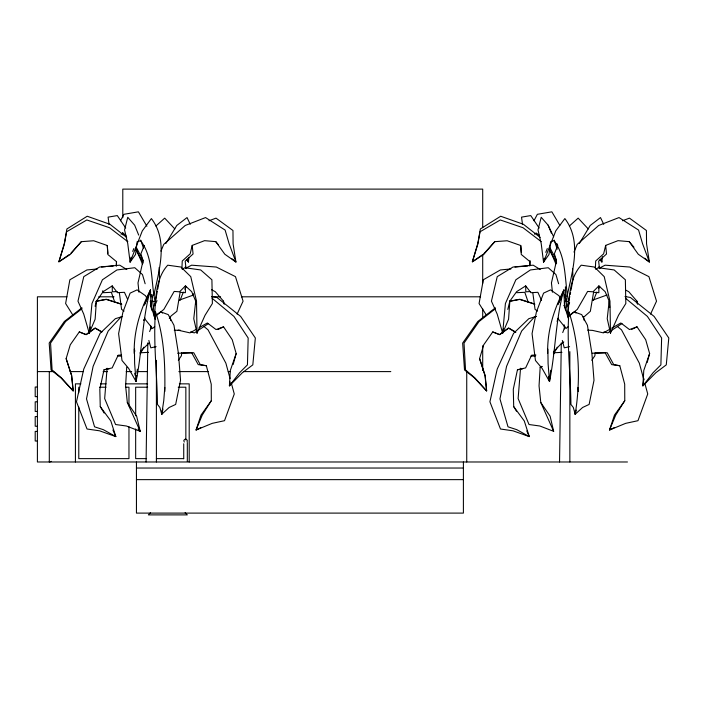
<?xml version="1.0" encoding="UTF-8"?>
<svg xmlns="http://www.w3.org/2000/svg" width="704" height="704" viewBox="0 0 704 704"><rect width="100%" height="100%" fill="white"/><g stroke="black" fill="none" stroke-linecap="round" stroke-linejoin="round"><path stroke-width="1.06" d="M195.985 304.339L195.712 301.145L191.69 291.667L185.407 285.894L185.398 292.688L180.118 292.31L176.898 311.3L171.186 315.867L169.286 318.296M609.726 307.534L609.162 301.145L605.141 291.667L598.866 285.894L598.849 292.688L593.578 292.31L590.357 311.3L583.378 317.486M164.824 391.521C165.15 364.76 164.446 337.348 155.47 311.854C153.155 342.47 157.124 373.648 157.467 404.439L159.861 407.466L161.735 414.251L169.162 407.466L175.666 404.439L180.541 380.318L178.455 353.593L173.967 325.266L168.247 314.618L160.697 311.854L156.288 314.97M151.298 301.294L151.07 308.009M564.705 305.862L564.758 301.294M146.08 461.982L147.822 342.883M559.539 461.982L561.282 342.883M197.067 331.012L197.023 333.142L205.014 315.339L212.379 303.521L211.904 279.778L200.702 269.958L184.835 267.722L182.195 269.298M610.518 331.012L610.482 333.142L618.473 315.339L625.83 303.521L625.363 279.778L614.161 269.958L598.286 267.722L595.646 269.298M195.712 301.145L193.767 318.727L197.023 333.142L196.513 301.171L190.758 276.646L180.963 267.036L167.746 265.188C155.408 278.511 155.602 299.79 154.554 317.02L163.865 309.373L174.17 291.43L179.555 291.817L185.407 285.894M609.162 301.145L607.226 318.727L610.482 333.142L609.972 301.171L604.217 276.646L594.422 267.036L581.205 265.188C568.858 278.511 569.052 299.79 568.014 317.02L577.315 309.373L587.62 291.43L593.006 291.817L598.866 285.894M134.226 353.408C133.637 330.986 140.395 309.584 150.48 289.872L151.017 305.791L155.223 319.44M547.677 353.408C547.087 330.986 553.846 309.584 563.939 289.872L564.467 305.791L568.357 318.393M181.922 268.4L182.248 261.008L190.168 253.836L192.21 245.406L204.565 240.662L215.767 241.639L218.46 244.807M595.382 268.4L595.698 261.008L603.627 253.836L605.669 245.406L618.015 240.662L629.218 241.639L633.943 247.192M116.336 265.945L116.538 261.659M530.042 260.586L529.795 265.945L529.936 261.624L521.277 254.47L520.749 245.52L507.153 240.75L494.78 241.674L483.736 253.871M116.266 265.954L116.477 261.624L107.818 254.47L107.29 245.52L93.694 240.75L81.321 241.674L71.016 253.062M150.603 305.835L150.489 300.643M126.72 367.171L125.594 385.862L127.327 402.494L140.21 431.332L126.403 426.008L115.588 424.521L104.667 398.57L107.087 368.227M541.886 366.353L540.179 367.171L539.044 385.862L540.786 402.494L553.661 431.332L539.862 426.008L529.038 424.521L518.118 398.57L520.546 368.227M127.618 299.306L124.432 292.31L117.471 292.688L112.226 285.894L103.171 291.667L96.395 301.145L95.119 319.255L89.223 333.142L83.75 314.134L77.977 301.171L83.776 276.646L99.546 267.036L119.733 265.188L126.799 269.544M541.526 300.309L537.891 292.31L530.93 292.688L525.686 285.894L516.63 291.667L509.846 301.145L508.57 319.255L502.674 333.142L497.209 314.134L491.436 301.171L497.235 276.646L512.996 267.036L533.192 265.188L540.258 269.544M164.789 387.438L163.777 400.488L161.735 414.251L161.533 411.127M186.41 259.732L188.452 262.038L188.848 257.708M599.87 259.732L601.902 262.038L602.404 256.634M147.514 299.394L145.508 295.733L137.122 289.872L130.117 293.128L122.936 312.039L118.606 333.626L122.003 360.492L128.63 368.368L136.057 381.515L136.708 375.364M136.928 373.314L137.359 369.213M560.965 299.394L558.967 295.733L550.572 289.872L543.567 293.128L536.395 312.039L532.057 333.626L535.454 360.492L542.089 368.368L549.507 381.515L550.704 370.242M181.755 352.528L181.412 355.766L178.332 360.281M595.214 352.528L594.862 355.766L591.782 360.281M135.582 378.444L136.057 381.515C142.032 352.299 142.006 322.142 149.494 293.128L144.329 305.096L150.48 289.872M548.724 376.394L549.507 381.515C555.482 352.299 555.465 322.142 562.945 293.128L558.219 304.102M229.97 381.779L229.416 385.88L242.352 372.733L252.815 364.866L255.341 337.99L240.636 316.404L216.964 297.493L211.57 296.481M643.852 378.708L642.866 385.88L655.811 372.733L666.274 364.866L668.8 337.99L654.095 316.404L630.423 297.493L625.02 296.481M574.992 411.127L575.194 414.251C580.606 380.336 579.638 344.652 568.92 311.854C566.614 342.47 570.574 373.648 570.926 404.439L573.32 407.466L575.194 414.251L582.622 407.466L589.125 404.439L594 380.318L591.906 353.593L587.418 325.266L581.706 314.618L574.156 311.854L569.747 314.97M157.335 291.28L155.338 301.946L153.534 307.014M157.74 289.15L159.544 279.55L159.139 267.546M569.791 296.613L566.993 307.014M570.196 294.483L570.592 292.345M570.997 290.215L572.994 279.55L572.634 268.638M131.032 257.224L130.099 262.152L135.538 254.487L137.13 241.71L140.65 240.706C153.613 257.884 150.638 281.23 155.065 301.33L150.216 301.356M544.306 258.21L543.55 262.152L548.997 254.487L550.59 241.71L554.101 240.706C566.975 257.937 564.282 281.116 568.524 301.33L565.858 301.532L565.664 298.417M90.42 326.964L89.223 333.142L91.96 303.521L102.414 279.778L116.934 269.958L134.781 267.722L142.481 274.56L145.147 283.738M503.474 329.023L502.674 333.142L505.41 303.521L515.865 279.778L530.385 269.958L548.24 267.722L555.931 274.56L558.606 283.738M121.387 355.071L118.166 355.186L112.174 367.902L104.007 369.767L99.827 389.25L100.25 406.578L104.148 413.081M535.92 355.036L531.617 355.186L525.633 367.902L517.458 369.767L513.286 389.25L513.7 406.578L516.49 411.224M153.815 295.398C159.06 270.521 168.502 240.882 151.395 218.574L142.296 230.886L130.099 262.152L127.75 243.619L124.555 229.918L127.75 217.29L134.666 225.174L138.697 235.11M566.333 299.49L565.858 301.532L565.409 286.836M567.028 296.419C572.308 271.225 582.164 241.226 564.854 218.574L555.755 230.886L543.55 262.152L541.209 243.619L538.014 229.918L541.2 217.29L548.126 225.174L553.634 236.746M161.735 414.251L162.958 409.042M575.194 414.251L576.171 410.089M95.102 306.319L96.395 301.145M507.786 309.417L509.846 301.145M233.156 364.514L236.174 353.522L232.232 339.715L223.564 326.841L216.014 329.551L207.381 322.969L199.135 327.668M647.161 362.516L649.625 353.522L645.691 339.715L637.023 326.841L629.464 329.551L620.84 322.969L611.679 328.187M192.623 295.654L193.239 293.542M577.641 389.479L578.239 387.438L578.283 391.521M71.201 374.607L66.141 358.618L70.25 344.81L79.297 331.927L86.337 334.638L95.33 328.064L101.992 331.918M495.405 307.806L477.796 321.499L462.651 343.086L464.517 369.961L474.32 377.828L486.649 390.975L484.977 375.602L479.6 358.618L483.71 344.81L492.747 331.927L499.796 334.638L508.781 328.064L515.451 331.918M143.942 320.487L144.566 318.604L152.539 328.513L154.686 326.647M557.093 321.42L558.017 318.604L565.998 328.513L568.146 326.647M180.074 300.265L183.374 292.072M236.174 353.522L230.314 370.506L229.416 385.88L239.598 372.733L247.438 364.866L248.169 337.99L233.939 316.404L212.01 298.197M593.525 300.265L596.825 292.072M649.625 353.522L643.773 370.506L642.866 385.88L653.057 372.733L660.889 364.866L661.628 337.99L647.398 316.404L625.469 298.197M149.644 331.575L151.448 326.577M154.686 317.592L155.408 315.594M562.742 332.578L564.907 326.577M132.704 251.416L133.804 248.565M545.794 252.366L547.263 248.565M558.193 304.084L563.939 289.872M144.311 245.423L140.906 253.748L143.035 260.885L137.993 282.92L138.978 292.213M160.943 251.143L163.75 244.394L185.222 225.482L205.55 217.571L225.122 230.076L229.09 243.646L235.928 262.038L224.822 254.241L215.767 241.639M574.006 252.102L577.21 244.394L598.682 225.482L619.01 217.571L638.572 230.076L642.541 243.646L649.378 262.038L638.282 254.241L629.218 241.639M154.862 305.51L157.01 300.617M568.322 305.51L569.606 302.57M154.625 318.234L155.364 316.615M237.09 314.134L243.074 301.171L235.47 276.646L216.313 267.036L191.602 265.188L185.759 268.242M650.549 314.134L656.524 301.171L648.921 276.646L629.772 267.036L605.062 265.188L599.21 268.242M143.986 320.038L144.927 318.138M557.445 320.038L558.378 318.138M184.826 289.221L186.278 286.378M598.77 288.279L599.738 286.378M120.498 220.774L123.913 214.306L138.398 211.825L146.907 226.239M533.958 220.774L537.372 214.306L551.857 211.825L559.83 225.342M140.272 353.786L143.871 347.178M553.731 353.786L557.33 347.178M165.88 243.496L176.757 225.482L187.044 217.571L190.265 224.303M579.33 243.496L590.216 225.482L600.494 217.571L603.724 224.303M177.698 353.258L193.741 352.722L200.27 364.61L206.334 365.728L211.235 384.146L211.314 400.717L202.259 415.078L196.046 430.03L212.194 423.359L224.523 420.693L234.274 393.976L231.194 382.668M592.222 353.223L607.2 352.722L613.73 364.61L619.793 365.728L624.694 384.146L624.774 400.717L615.718 415.078L609.497 430.03L625.645 423.359L637.974 420.693L647.733 393.976L644.926 383.698M211.314 400.717L201.027 415.078L196.046 430.03L200.798 427.645M624.774 400.717L614.486 415.078L609.497 430.03L614.258 427.645M81.321 241.674L70.215 254.496L58.881 261.826L64.451 243.003L66.898 228.967L87.217 216.242L109.965 224.286L126.685 237.424M494.78 241.674L483.666 254.496L472.34 261.826L477.91 243.003L480.357 228.967L500.676 216.242L523.424 224.286L540.144 237.424M120.965 317.046L108.205 331.003L93.113 366.37L86.504 398.878L94.556 426.818L103.365 429.686L115.834 436.612L110.827 420.966L100.25 406.578M140.404 351.481L149.468 342.593M553.863 351.481L560.322 344.617L563.79 341.915M150.559 512.688L148.359 514.888L187.317 514.888L185.117 512.688M155.91 226.01L164.701 218.134L174.83 228.95M569.369 226.01L578.16 218.134L588.28 228.95M82.007 308.669L65.613 321.499L50.565 343.086L52.096 369.961L61.389 377.828L73.198 390.975L71.746 375.602L66.141 358.618M495.458 308.669L479.072 321.499L464.024 343.086L465.546 369.961L474.848 377.828L486.649 390.975L485.206 375.602L479.6 358.618M121.088 234.221L122.681 232.989L125.998 235.418M534.547 234.221L536.14 232.989L539.458 235.418M81.946 307.806L64.337 321.499L49.192 343.086L51.066 369.961L60.87 377.828L73.198 390.975L71.518 375.602M94.125 328.662L85.958 334.638L79.297 331.927M69.397 254.487L58.881 261.826L64.302 244.429L66.616 231.757L86.838 219.965L109.604 227.753L127.829 241.692M482.856 254.487L472.34 261.826L477.761 244.429L480.066 231.757L500.289 219.965L523.063 227.753L541.279 241.692M208.516 323.558L194.401 332.878L190.458 331.971M621.975 323.558L607.851 332.878L603.909 331.971M196.39 329.234L189.974 332.878L179.01 330.387L174.24 330.15M609.84 329.234L603.434 332.878L592.46 330.387L587.699 330.15M150.322 305.73L151.272 305.202L152.082 310.754M563.772 305.73L564.731 305.202L565.453 309.927M217.994 329.551L223.564 326.841M631.453 329.551L637.023 326.841M209 220.757L216.014 218.134L232.962 230.498L233.094 243.866L235.928 262.038L232.03 258.826M622.459 220.757L629.464 218.134L646.422 230.498L646.554 243.866L649.378 262.038L644.706 258.183M179.335 300.098L193.653 294.967M592.794 300.098L607.103 294.967M536.43 316.439L534.415 317.046L521.664 331.003L506.563 366.37L499.954 398.878L508.006 426.818L516.824 429.686L529.294 436.612L524.286 420.966L513.7 406.578M122.558 316.501L115.377 318.674L100.1 333.362L83.75 369.098L76.472 401.79L87.032 429.009L99.519 430.804L115.834 436.612L112.913 429.977M536.008 316.501L528.827 318.674L513.559 333.362L497.2 369.098L489.922 401.79L500.482 429.009L512.978 430.804L529.294 436.612L526.786 430.927M51.418 461.366L49.306 461.982L49.306 371.598M540.179 367.171L542.194 366.608M156.147 346.667L150.814 347.829L148.852 340.437M569.606 346.667L564.274 347.829L562.302 340.437M104.007 369.767L109.402 368.711M517.458 369.767L522.861 368.711M96.105 301.374L106.682 299.332L121.774 304.216M509.564 301.374L520.133 299.332L534.222 303.89M96.21 301.162L105.917 299.332L121.405 304.216M509.661 301.162L519.367 299.332L534.855 304.216M97.451 268.946L86.909 269.958L69.863 279.778L65.622 303.521L73.022 315.339M510.902 268.946L500.368 269.958L483.314 279.778L479.072 303.521L486.482 315.339M101.552 267.036L105.794 266.666M107.914 266.482L113.221 266.024M515.011 267.036L527.736 265.927M117.225 291.544L112.323 291.817L112.226 285.894M530.684 291.544L525.782 291.817L525.686 285.894M139.929 352.818L148.482 352.334M553.379 352.818L561.942 352.334M516.754 292.688L524.823 292.31L528.238 302.306M182.961 352.977L191.664 352.722L198.238 364.61L206.334 365.728M596.411 352.977L605.123 352.722L611.688 364.61L619.793 365.728M66.959 296.806L37.4 296.806L37.4 461.982L627.458 461.982M98.701 296.806L114.03 296.806M211.772 296.806L220.563 296.806M241.437 296.806L480.586 296.806M37.4 371.598L53.698 371.598M70.171 371.598L83.345 371.598M103.11 371.598L107.501 371.598M126.174 371.598L131.666 371.598M137.157 371.598L147.039 371.598M178.878 371.598L208.525 371.598M228.29 371.598L230.49 371.598M243.663 371.598L390.799 371.598M80.898 383.856L75.425 383.856L75.425 461.982M100.584 383.856L106.058 383.856M125.752 383.856L147.629 383.856M179.353 383.856L189.2 383.856L189.2 461.982M37.4 387.024L35.2 387.024L35.2 396.651L37.4 396.651M99.502 387.209L106.049 387.209M125.69 387.209L128.964 387.209L128.964 405.891M147.664 387.209L135.661 387.209L135.661 415.774M178.209 387.209L185.847 387.209L185.847 439.947M37.4 401.808L35.2 401.808L35.2 411.444L37.4 411.444M37.4 416.592L35.2 416.592L35.2 426.228L37.4 426.228M37.4 431.385L35.2 431.385L35.2 441.012L37.4 441.012M146.573 458.63L135.661 458.63L135.661 428.965M156.394 458.63L183.665 458.63M136.444 468.037L463.399 468.037M136.444 479.635L463.399 479.635M530.93 356.048L535.198 356.136M117.471 356.048L121.739 356.136M178.077 330.106L180.268 330.22M492.747 331.927L499.418 334.638L508.394 328.064L515.812 332.473M625.935 290.224L628.725 291.667L636.918 301.145L637.639 304.251M211.543 289.749L215.266 291.667L223.458 301.145L224.189 304.251M94.943 328.064L101.429 331.918M537.53 311.062L535.04 309.373L532.778 292.486M124.071 311.062L121.581 309.373L119.328 292.486M617.329 326.401L621.509 329.85L639.32 363.141L643.808 379.588M203.87 326.401L208.05 329.85L225.87 363.141L230.076 378.558M574.446 311.555L575.986 313.069M160.996 311.555L162.527 313.069M138.081 429.026L140.21 431.332L136.646 416.196L127.327 402.494M184.219 442.059L183.814 440.422L184.677 439.428A1.839 1.778 0 0 1 186.472 439.481L187.106 440.114A1.69 1.637 0 0 1 187.044 441.795M540.786 402.494L550.106 416.196L553.661 431.332M539.176 228.026L530.754 215.582L521.541 217.131L522.518 224.567M125.726 228.026L117.295 215.582L108.09 217.131L109.067 224.567M549.428 250.052L556.662 263.041M135.45 249.119L143.211 263.041M598.858 266.807L599.79 268.585M185.398 266.807L186.331 268.585M549.604 247.051L556.398 260.04M136.154 247.051L143.422 260.973M556.846 243.487L557.77 245.423L554.365 253.748L556.486 260.885L551.443 282.92L552.438 292.213M549.666 249.075L555.887 263.938M136.206 249.075L142.428 263.938M548.126 225.174L551.346 233.121M554.162 240.082L557.242 249.172M140.712 240.082L143.493 248.151M600.75 259.116L601.902 262.038M187.299 259.116L188.452 262.038M114.787 302.306L111.364 292.31L103.294 292.688L102.758 290.743M583.229 316.457L584.311 320.654M170.042 317.513L170.852 320.654M134.816 351.278L134.402 349.158L134.64 363.73L136.057 381.515M134.79 373.314L135.106 375.364M567.829 316.694L566.166 301.294M154.37 316.694L152.706 301.294M599.491 268.62L598.646 261.166L606.514 253.994L605.669 245.406M186.041 268.62L185.187 261.166L193.063 253.994L192.21 245.406M564.555 297.722L564.238 294.747L565.646 294.747L566.113 300.406M152.504 297.722L152.187 294.747L150.779 294.747L150.99 296.736M636.918 301.145L637.12 303.274M223.458 301.145L223.67 303.274M564.106 324.755L564.485 328.97M150.744 325.811L151.026 328.97M549.507 381.515L548.09 363.73L547.862 349.158M520.749 245.52L521.303 252.454M107.29 245.52L107.932 253.449M152.082 296.34L152.407 301.532M569.853 351.63L569.853 461.982M482.706 227.612L482.706 189.112L122.786 189.112L122.786 217.694M482.706 254.558L482.706 283.386M482.706 308.906L482.706 317.698M482.706 345.717L482.706 370.498M466.734 371.598L466.734 461.982M463.399 461.982L463.399 513.102L136.444 513.102L136.444 461.982M187.317 442.605L187.317 461.463M183.735 443.766L183.735 458.753M156.402 360.369L156.402 461.982M128.964 426.765L128.964 458.63L78.778 458.63L78.778 406.982M122.786 232.716L122.786 234.846M78.778 387.209L78.778 392.7"/></g></svg>
